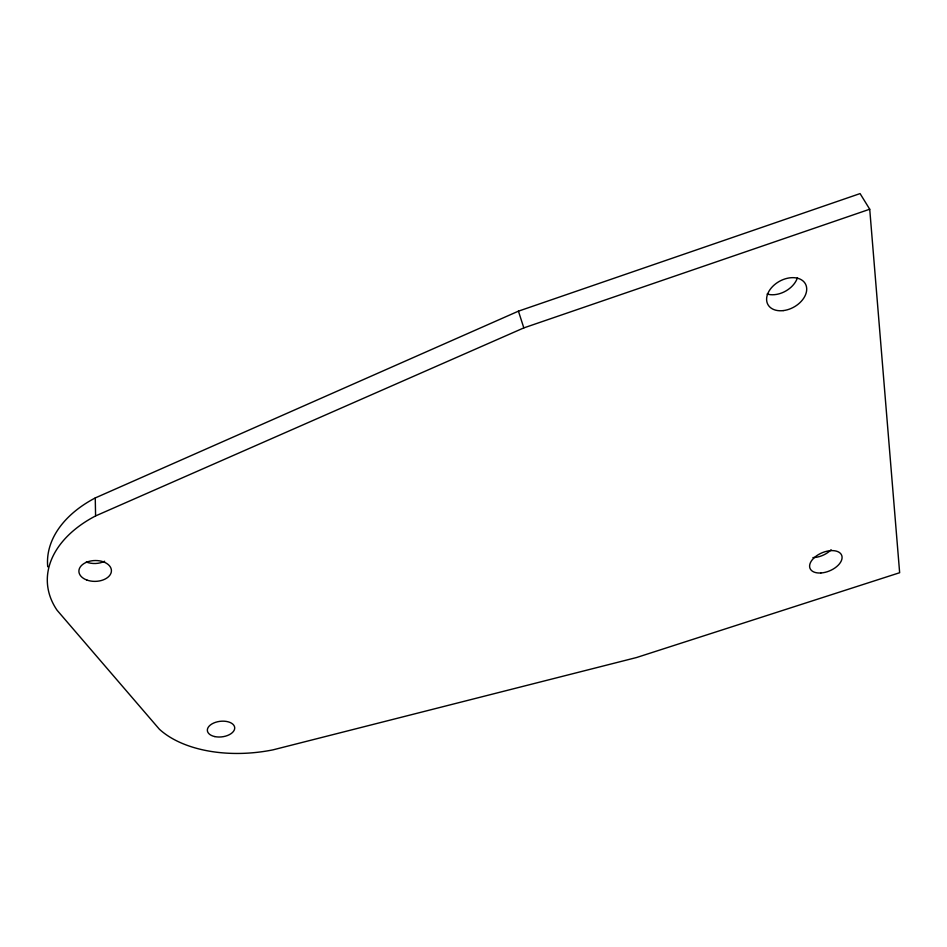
<?xml version="1.0" encoding="UTF-8"?>
<svg xmlns="http://www.w3.org/2000/svg" width="947" height="947" viewBox="0 0 947 947"><rect width="100%" height="100%" fill="white"/><g stroke="black" fill="none" stroke-linecap="round" stroke-linejoin="round"><path stroke-width="1.42" d="M95.256 497.944L518.435 311.161L860.077 193.59L869.725 209.228L899.65 572.722L636.526 657.538L273.032 749.846A108.349 63.792 -7.3 0 1 159.38 729.226L57.08 610.247A120.612 77.559 -3.8 0 1 95.588 515.926L95.256 497.944A119.346 77.761 -3.5 0 0 47.729 566.803M95.588 515.926L523.821 327.899L869.725 209.228M518.435 311.161L523.821 327.899M104.632 561.251A16.087 10.441 -1.1 0 1 86.26 561.997M797.445 277.755A21.165 14.785 -29.3 0 1 767.117 294.032M831.111 549.745A16.963 9.849 -23 0 1 812.928 557.594M86.864 580.038A16.265 10.417 -1.4 0 0 111.426 570.84A16.265 10.417 -1.4 0 0 87.195 561.985A16.265 10.417 -1.4 0 0 86.864 580.038M214.827 736.588A13.755 7.825 -6.7 0 0 234.702 727.58A13.755 7.825 -6.7 0 0 213.56 723.094A13.755 7.825 -6.7 0 0 214.827 736.588M820.848 572.982A17.117 9.79 -22.8 0 0 841.729 555.427A17.117 9.79 -22.8 0 0 814.976 557.049A17.117 9.79 -22.8 0 0 820.848 572.982M783.181 310.616A21.414 14.773 -28.9 0 0 805.495 284.041A21.414 14.773 -28.9 0 0 771.284 287.959A21.414 14.773 -28.9 0 0 783.181 310.616"/></g></svg>
